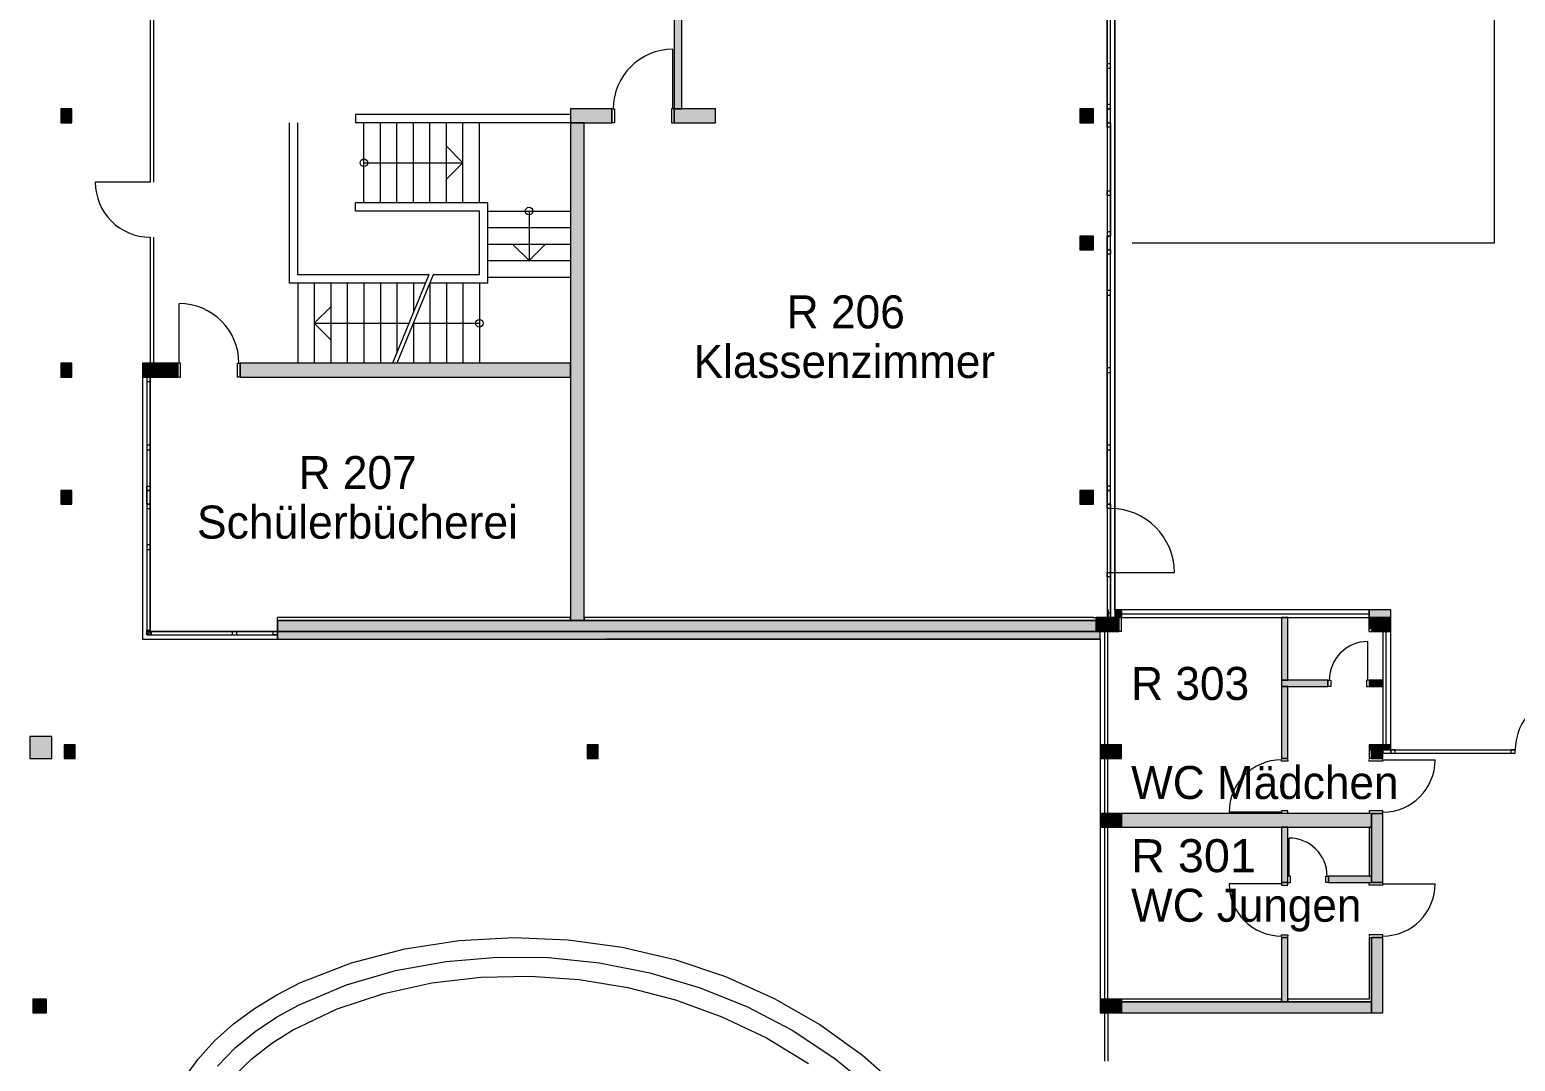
# Model space of a CAD drawing. Header units: inches. Extents: x 4292 to 112850, y 1657 to 73995.
# Drawn here: x 63155 to 90144, y 36370 to 55110 of the extents above; entities that cross this region are included whole.
import ezdxf

# ---------------------------------------------------------------- set-up
doc = ezdxf.new("R2010")
doc.units = ezdxf.units.IN
doc.header["$LTSCALE"] = 300
doc.header["$MEASUREMENT"] = 0
doc.linetypes.add('Volllinie', pattern=[0])
doc.layers.add('Grundebene', color=7, linetype='Continuous')
doc.styles.add('ARIAL', font='arial.ttf', dxfattribs={"height": 0.2})

# ---------------------------------------------------------------- blocks, each defined once
blk = doc.blocks.new('Color_Area-35')
at = {"layer": 'Grundebene', "true_color": 0x000000, "transparency": 33554687}
blk.add_hatch(color=18, dxfattribs=at).paths.add_polyline_path([(87530, 40870), (82990, 40870), (82990, 40620), (87530, 40620)], flags=0)
at = {"layer": 'Grundebene', "color": 18, "linetype": 'Volllinie', "lineweight": 13, "true_color": 0x000000}
blk.add_lwpolyline([(87530, 40870), (82990, 40870), (82990, 40620), (87530, 40620), (87530, 40870)], dxfattribs=at)
blk = doc.blocks.new('Color_Area-37')
at = {"layer": 'Grundebene', "true_color": 0x000000, "transparency": 33554687}
blk.add_hatch(color=18, dxfattribs=at).paths.add_polyline_path([(82730, 44180), (82730, 44430), (82530, 44430), (82530, 44180)], flags=0)
at = {"layer": 'Grundebene', "color": 18, "linetype": 'Volllinie', "lineweight": 13, "true_color": 0x000000}
blk.add_lwpolyline([(82730, 44180), (82730, 44430), (82530, 44430), (82530, 44180), (82730, 44180)], dxfattribs=at)
blk = doc.blocks.new('Color_Area-3D')
at = {"layer": 'Grundebene', "true_color": 0x000000, "transparency": 33554687}
blk.add_hatch(color=18, dxfattribs=at).paths.add_polyline_path([(87880, 44570), (87490, 44570), (87490, 44430), (87880, 44430)], flags=0)
at = {"layer": 'Grundebene', "color": 18, "linetype": 'Volllinie', "lineweight": 13, "true_color": 0x000000}
blk.add_lwpolyline([(87880, 44570), (87490, 44570), (87490, 44430), (87880, 44430), (87880, 44570)], dxfattribs=at)
blk = doc.blocks.new('Color_Area-3F')
at = {"layer": 'Grundebene', "true_color": 0x000000, "transparency": 33554687}
blk.add_hatch(color=18, dxfattribs=at).paths.add_polyline_path([(82870, 44430), (82990, 44430), (82990, 44570), (82870, 44570)], flags=0)
at = {"layer": 'Grundebene', "color": 18, "linetype": 'Volllinie', "lineweight": 13, "true_color": 0x000000}
blk.add_lwpolyline([(82870, 44430), (82990, 44430), (82990, 44570), (82870, 44570), (82870, 44430)], dxfattribs=at)
blk = doc.blocks.new('Color_Area-41')
at = {"layer": 'Grundebene', "true_color": 0x000000, "transparency": 33554687}
blk.add_hatch(color=18, dxfattribs=at).paths.add_polyline_path([(67655, 44180), (82530, 44180), (82530, 44380), (67655, 44380)], flags=0)
at = {"layer": 'Grundebene', "color": 18, "linetype": 'Volllinie', "lineweight": 13, "true_color": 0x000000}
blk.add_lwpolyline([(67655, 44180), (82530, 44180), (82530, 44380), (67655, 44380), (67655, 44180)], dxfattribs=at)
blk = doc.blocks.new('Color_Area-45')
at = {"layer": 'Grundebene', "true_color": 0x000000, "transparency": 33554687}
blk.add_hatch(color=18, dxfattribs=at).paths.add_polyline_path([(87740, 44430), (87490, 44430), (87490, 44230), (87740, 44230)], flags=0)
at = {"layer": 'Grundebene', "color": 18, "linetype": 'Volllinie', "lineweight": 13, "true_color": 0x000000}
blk.add_lwpolyline([(87740, 44430), (87490, 44430), (87490, 44230), (87740, 44230), (87740, 44430)], dxfattribs=at)
blk = doc.blocks.new('Color_Area-47')
at = {"layer": 'Grundebene', "true_color": 0x000000, "transparency": 33554687}
blk.add_hatch(color=18, dxfattribs=at).paths.add_polyline_path([(65345, 49050), (65345, 48800), (65545, 48800), (65545, 49050)], flags=0)
at = {"layer": 'Grundebene', "color": 18, "linetype": 'Volllinie', "lineweight": 13, "true_color": 0x000000}
blk.add_lwpolyline([(65345, 49050), (65345, 48800), (65545, 48800), (65545, 49050), (65345, 49050)], dxfattribs=at)
blk = doc.blocks.new('Color_Area-49')
at = {"layer": 'Grundebene', "true_color": 0x000000, "transparency": 33554687}
blk.add_hatch(color=18, dxfattribs=at).paths.add_polyline_path([(65205, 49050), (65205, 48800), (65345, 48800), (65345, 49050)], flags=0)
at = {"layer": 'Grundebene', "color": 18, "linetype": 'Volllinie', "lineweight": 13, "true_color": 0x000000}
blk.add_lwpolyline([(65205, 49050), (65205, 48800), (65345, 48800), (65345, 49050), (65205, 49050)], dxfattribs=at)
blk = doc.blocks.new('Color_Area-4B')
at = {"layer": 'Grundebene', "true_color": 0x000000, "transparency": 33554687}
blk.add_hatch(color=18, dxfattribs=at).paths.add_polyline_path([(82990, 37250), (87530, 37250), (87530, 37450), (82990, 37450)], flags=0)
at = {"layer": 'Grundebene', "color": 18, "linetype": 'Volllinie', "lineweight": 13, "true_color": 0x000000}
blk.add_lwpolyline([(82990, 37250), (87530, 37250), (87530, 37450), (82990, 37450), (82990, 37250)], dxfattribs=at)
blk = doc.blocks.new('Color_Area-4D')
at = {"layer": 'Grundebene', "true_color": 0x000000, "transparency": 33554687}
blk.add_hatch(color=18, dxfattribs=at).paths.add_polyline_path([(82750, 44430), (82750, 44570), (82730, 44570), (82730, 44430)], flags=0)
at = {"layer": 'Grundebene', "color": 18, "linetype": 'Volllinie', "lineweight": 13, "true_color": 0x000000}
blk.add_lwpolyline([(82750, 44430), (82750, 44570), (82730, 44570), (82730, 44430), (82750, 44430)], dxfattribs=at)
blk = doc.blocks.new('Color_Area-4F')
at = {"layer": 'Grundebene', "true_color": 0x000000, "transparency": 33554687}
blk.add_hatch(color=18, dxfattribs=at).paths.add_polyline_path([(67655, 44040), (82600, 44040), (82600, 44180), (67655, 44180)], flags=0)
at = {"layer": 'Grundebene', "color": 18, "linetype": 'Volllinie', "lineweight": 13, "true_color": 0x000000}
blk.add_lwpolyline([(67655, 44040), (82600, 44040), (82600, 44180), (67655, 44180), (67655, 44040)], dxfattribs=at)
blk = doc.blocks.new('Color_Area-51')
at = {"layer": 'Grundebene', "true_color": 0x000000, "transparency": 33554687}
blk.add_hatch(color=18, dxfattribs=at).paths.add_polyline_path([(82740, 44430), (82740, 44180), (82940, 44180), (82940, 44430)], flags=0)
at = {"layer": 'Grundebene', "color": 18, "linetype": 'Volllinie', "lineweight": 13, "true_color": 0x000000}
blk.add_lwpolyline([(82740, 44430), (82740, 44180), (82940, 44180), (82940, 44430), (82740, 44430)], dxfattribs=at)
blk = doc.blocks.new('Color_Area-53')
at = {"layer": 'Grundebene', "true_color": 0x000000, "transparency": 33554687}
blk.add_hatch(color=18, dxfattribs=at).paths.add_polyline_path([(82740, 37500), (82740, 37250), (82990, 37250), (82990, 37500)], flags=0)
at = {"layer": 'Grundebene', "color": 18, "linetype": 'Volllinie', "lineweight": 13, "true_color": 0x000000}
blk.add_lwpolyline([(82740, 37500), (82740, 37250), (82990, 37250), (82990, 37500), (82740, 37500)], dxfattribs=at)
blk = doc.blocks.new('Color_Area-55')
at = {"layer": 'Grundebene', "true_color": 0x000000, "transparency": 33554687}
blk.add_hatch(color=18, dxfattribs=at).paths.add_polyline_path([(82740, 40870), (82740, 40620), (82990, 40620), (82990, 40870)], flags=0)
at = {"layer": 'Grundebene', "color": 18, "linetype": 'Volllinie', "lineweight": 13, "true_color": 0x000000}
blk.add_lwpolyline([(82740, 40870), (82740, 40620), (82990, 40620), (82990, 40870), (82740, 40870)], dxfattribs=at)
blk = doc.blocks.new('Color_Area-57')
at = {"layer": 'Grundebene', "true_color": 0x000000, "transparency": 33554687}
blk.add_hatch(color=18, dxfattribs=at).paths.add_polyline_path([(82990, 41870), (82990, 42120), (82740, 42120), (82740, 41870)], flags=0)
at = {"layer": 'Grundebene', "color": 18, "linetype": 'Volllinie', "lineweight": 13, "true_color": 0x000000}
blk.add_lwpolyline([(82990, 41870), (82990, 42120), (82740, 42120), (82740, 41870), (82990, 41870)], dxfattribs=at)
blk = doc.blocks.new('Color_Area-59')
at = {"layer": 'Grundebene', "true_color": 0x000000, "transparency": 33554687}
blk.add_hatch(color=18, dxfattribs=at).paths.add_polyline_path([(82600, 42120), (82600, 41870), (82740, 41870), (82740, 42120)], flags=0)
at = {"layer": 'Grundebene', "color": 18, "linetype": 'Volllinie', "lineweight": 13, "true_color": 0x000000}
blk.add_lwpolyline([(82600, 42120), (82600, 41870), (82740, 41870), (82740, 42120), (82600, 42120)], dxfattribs=at)
blk = doc.blocks.new('Color_Area-5B')
at = {"layer": 'Grundebene', "true_color": 0x000000, "transparency": 33554687}
blk.add_hatch(color=18, dxfattribs=at).paths.add_polyline_path([(82600, 40870), (82600, 40620), (82740, 40620), (82740, 40870)], flags=0)
at = {"layer": 'Grundebene', "color": 18, "linetype": 'Volllinie', "lineweight": 13, "true_color": 0x000000}
blk.add_lwpolyline([(82600, 40870), (82600, 40620), (82740, 40620), (82740, 40870), (82600, 40870)], dxfattribs=at)
blk = doc.blocks.new('Color_Area-5D')
at = {"layer": 'Grundebene', "true_color": 0x000000, "transparency": 33554687}
blk.add_hatch(color=18, dxfattribs=at).paths.add_polyline_path([(82740, 44430), (82730, 44430), (82730, 44180), (82740, 44180)], flags=0)
at = {"layer": 'Grundebene', "color": 18, "linetype": 'Volllinie', "lineweight": 13, "true_color": 0x000000}
blk.add_lwpolyline([(82740, 44430), (82730, 44430), (82730, 44180), (82740, 44180), (82740, 44430)], dxfattribs=at)
blk = doc.blocks.new('Color_Area-5F')
at = {"layer": 'Grundebene', "true_color": 0x000000, "transparency": 33554687}
blk.add_hatch(color=18, dxfattribs=at).paths.add_polyline_path([(82600, 37500), (82600, 37250), (82740, 37250), (82740, 37500)], flags=0)
at = {"layer": 'Grundebene', "color": 18, "linetype": 'Volllinie', "lineweight": 13, "true_color": 0x000000}
blk.add_lwpolyline([(82600, 37500), (82600, 37250), (82740, 37250), (82740, 37500), (82600, 37500)], dxfattribs=at)
blk = doc.blocks.new('Color_Area-61')
at = {"layer": 'Grundebene', "true_color": 0x000000, "transparency": 33554687}
blk.add_hatch(color=18, dxfattribs=at).paths.add_polyline_path([(86010, 37450), (86010, 38620), (85895, 38620), (85895, 37450)], flags=0)
at = {"layer": 'Grundebene', "color": 18, "linetype": 'Volllinie', "lineweight": 13, "true_color": 0x000000}
blk.add_lwpolyline([(86010, 37450), (86010, 38620), (85895, 38620), (85895, 37450), (86010, 37450)], dxfattribs=at)
blk = doc.blocks.new('Color_Area-63')
at = {"layer": 'Grundebene', "true_color": 0x000000, "transparency": 33554687}
blk.add_hatch(color=18, dxfattribs=at).paths.add_polyline_path([(85895, 40620), (85895, 39620), (86010, 39620), (86010, 40620)], flags=0)
at = {"layer": 'Grundebene', "color": 18, "linetype": 'Volllinie', "lineweight": 13, "true_color": 0x000000}
blk.add_lwpolyline([(85895, 40620), (85895, 39620), (86010, 39620), (86010, 40620), (85895, 40620)], dxfattribs=at)
blk = doc.blocks.new('Color_Area-65')
at = {"layer": 'Grundebene', "true_color": 0x000000, "transparency": 33554687}
blk.add_hatch(color=18, dxfattribs=at).paths.add_polyline_path([(86750, 39620), (87530, 39620), (87530, 39735), (86750, 39735)], flags=0)
at = {"layer": 'Grundebene', "color": 18, "linetype": 'Volllinie', "lineweight": 13, "true_color": 0x000000}
blk.add_lwpolyline([(86750, 39620), (87530, 39620), (87530, 39735), (86750, 39735), (86750, 39620)], dxfattribs=at)
blk = doc.blocks.new('Color_Area-67')
at = {"layer": 'Grundebene', "true_color": 0x000000, "transparency": 33554687}
blk.add_hatch(color=18, dxfattribs=at).paths.add_polyline_path([(86010, 41870), (86010, 43180), (85895, 43180), (85895, 41870)], flags=0)
at = {"layer": 'Grundebene', "color": 18, "linetype": 'Volllinie', "lineweight": 13, "true_color": 0x000000}
blk.add_lwpolyline([(86010, 41870), (86010, 43180), (85895, 43180), (85895, 41870), (86010, 41870)], dxfattribs=at)
blk = doc.blocks.new('Color_Area-69')
at = {"layer": 'Grundebene', "true_color": 0x000000, "transparency": 33554687}
blk.add_hatch(color=18, dxfattribs=at).paths.add_polyline_path([(85895, 43295), (86010, 43295), (86010, 44430), (85895, 44430)], flags=0)
at = {"layer": 'Grundebene', "color": 18, "linetype": 'Volllinie', "lineweight": 13, "true_color": 0x000000}
blk.add_lwpolyline([(85895, 43295), (86010, 43295), (86010, 44430), (85895, 44430), (85895, 43295)], dxfattribs=at)
blk = doc.blocks.new('Color_Area-6B')
at = {"layer": 'Grundebene', "true_color": 0x000000, "transparency": 33554687}
blk.add_hatch(color=18, dxfattribs=at).paths.add_polyline_path([(87737, 37250), (87737, 38620), (87530, 38620), (87530, 37250)], flags=0)
at = {"layer": 'Grundebene', "color": 18, "linetype": 'Volllinie', "lineweight": 13, "true_color": 0x000000}
blk.add_lwpolyline([(87737, 37250), (87737, 38620), (87530, 38620), (87530, 37250), (87737, 37250)], dxfattribs=at)
blk = doc.blocks.new('Color_Area-6D')
at = {"layer": 'Grundebene', "true_color": 0x000000, "transparency": 33554687}
blk.add_hatch(color=18, dxfattribs=at).paths.add_polyline_path([(87737, 42025), (87530, 42025), (87530, 41870), (87737, 41870)], flags=0)
at = {"layer": 'Grundebene', "color": 18, "linetype": 'Volllinie', "lineweight": 13, "true_color": 0x000000}
blk.add_lwpolyline([(87737, 42025), (87530, 42025), (87530, 41870), (87737, 41870), (87737, 42025)], dxfattribs=at)
blk = doc.blocks.new('Color_Area-6F')
at = {"layer": 'Grundebene', "true_color": 0x000000, "transparency": 33554687}
blk.add_hatch(color=18, dxfattribs=at).paths.add_polyline_path([(87530, 40870), (87530, 39620), (87737, 39620), (87737, 40870)], flags=0)
at = {"layer": 'Grundebene', "color": 18, "linetype": 'Volllinie', "lineweight": 13, "true_color": 0x000000}
blk.add_lwpolyline([(87530, 40870), (87530, 39620), (87737, 39620), (87737, 40870), (87530, 40870)], dxfattribs=at)
blk = doc.blocks.new('Color_Area-71')
at = {"layer": 'Grundebene', "true_color": 0x000000, "transparency": 33554687}
blk.add_hatch(color=18, dxfattribs=at).paths.add_polyline_path([(87740, 42025), (87740, 42120), (87490, 42120), (87490, 42025)], flags=0)
at = {"layer": 'Grundebene', "color": 18, "linetype": 'Volllinie', "lineweight": 13, "true_color": 0x000000}
blk.add_lwpolyline([(87740, 42025), (87740, 42120), (87490, 42120), (87490, 42025), (87740, 42025)], dxfattribs=at)
blk = doc.blocks.new('Color_Area-73')
at = {"layer": 'Grundebene', "true_color": 0x000000, "transparency": 33554687}
blk.add_hatch(color=18, dxfattribs=at).paths.add_polyline_path([(87540, 44180), (87740, 44180), (87740, 44230), (87543, 44230)], flags=0)
at = {"layer": 'Grundebene', "color": 18, "linetype": 'Volllinie', "lineweight": 13, "true_color": 0x000000}
blk.add_lwpolyline([(87540, 44180), (87740, 44180), (87740, 44230), (87543, 44230), (87540, 44180)], dxfattribs=at)
blk = doc.blocks.new('Color_Area-81')
at = {"layer": 'Grundebene', "true_color": 0x000000, "transparency": 33554687}
blk.add_hatch(color=18, dxfattribs=at).paths.add_polyline_path([(82480, 53420), (82480, 53670), (82230, 53670), (82230, 53420)], flags=0)
at = {"layer": 'Grundebene', "color": 18, "linetype": 'Volllinie', "lineweight": 13, "true_color": 0x000000}
blk.add_lwpolyline([(82480, 53420), (82480, 53670), (82230, 53670), (82230, 53420), (82480, 53420)], dxfattribs=at)
blk = doc.blocks.new('Color_Area-89')
at = {"layer": 'Grundebene', "true_color": 0x000000, "transparency": 33554687}
blk.add_hatch(color=18, dxfattribs=at).paths.add_polyline_path([(82480, 46490), (82480, 46740), (82230, 46740), (82230, 46490)], flags=0)
at = {"layer": 'Grundebene', "color": 18, "linetype": 'Volllinie', "lineweight": 13, "true_color": 0x000000}
blk.add_lwpolyline([(82480, 46490), (82480, 46740), (82230, 46740), (82230, 46490), (82480, 46490)], dxfattribs=at)
blk = doc.blocks.new('Color_Area-8D')
at = {"layer": 'Grundebene', "true_color": 0x000000, "transparency": 33554687}
blk.add_hatch(color=18, dxfattribs=at).paths.add_polyline_path([(82480, 51110), (82480, 51360), (82230, 51360), (82230, 51110)], flags=0)
at = {"layer": 'Grundebene', "color": 18, "linetype": 'Volllinie', "lineweight": 13, "true_color": 0x000000}
blk.add_lwpolyline([(82480, 51110), (82480, 51360), (82230, 51360), (82230, 51110), (82480, 51110)], dxfattribs=at)
blk = doc.blocks.new('Color_Area-F5')
at = {"layer": 'Grundebene', "true_color": 0x000000, "transparency": 33554687}
blk.add_hatch(color=18, dxfattribs=at).paths.add_polyline_path([(87880, 44180), (87880, 44430), (87740, 44430), (87740, 44180)], flags=0)
at = {"layer": 'Grundebene', "color": 18, "linetype": 'Volllinie', "lineweight": 13, "true_color": 0x000000}
blk.add_lwpolyline([(87880, 44180), (87880, 44430), (87740, 44430), (87740, 44180), (87880, 44180)], dxfattribs=at)
blk = doc.blocks.new('Color_Area-F7')
at = {"layer": 'Grundebene', "true_color": 0x000000, "transparency": 33554687}
blk.add_hatch(color=18, dxfattribs=at).paths.add_polyline_path([(87880, 42120), (87740, 42120), (87740, 42025), (87880, 42025)], flags=0)
at = {"layer": 'Grundebene', "color": 18, "linetype": 'Volllinie', "lineweight": 13, "true_color": 0x000000}
blk.add_lwpolyline([(87880, 42120), (87740, 42120), (87740, 42025), (87880, 42025), (87880, 42120)], dxfattribs=at)
blk = doc.blocks.new('Color_Area-FB')
at = {"layer": 'Grundebene', "true_color": 0x000000, "transparency": 33554687}
blk.add_hatch(color=18, dxfattribs=at).paths.add_polyline_path([(74865, 58040), (74865, 53670), (75005, 53670), (75005, 58040)], flags=0)
at = {"layer": 'Grundebene', "color": 18, "linetype": 'Volllinie', "lineweight": 13, "true_color": 0x000000}
blk.add_lwpolyline([(74865, 58040), (74865, 53670), (75005, 53670), (75005, 58040), (74865, 58040)], dxfattribs=at)
blk = doc.blocks.new('Color_Area-FD')
at = {"layer": 'Grundebene', "true_color": 0x000000, "transparency": 33554687}
blk.add_hatch(color=18, dxfattribs=at).paths.add_polyline_path([(72980, 49050), (66980, 49050), (66980, 48800), (72980, 48800)], flags=0)
at = {"layer": 'Grundebene', "color": 18, "linetype": 'Volllinie', "lineweight": 13, "true_color": 0x000000}
blk.add_lwpolyline([(72980, 49050), (66980, 49050), (66980, 48800), (72980, 48800), (72980, 49050)], dxfattribs=at)
blk = doc.blocks.new('Color_Area-FF')
at = {"layer": 'Grundebene', "true_color": 0x000000, "transparency": 33554687}
blk.add_hatch(color=18, dxfattribs=at).paths.add_polyline_path([(65545, 48800), (65845, 48800), (65845, 49050), (65545, 49050)], flags=0)
at = {"layer": 'Grundebene', "color": 18, "linetype": 'Volllinie', "lineweight": 13, "true_color": 0x000000}
blk.add_lwpolyline([(65545, 48800), (65845, 48800), (65845, 49050), (65545, 49050), (65545, 48800)], dxfattribs=at)
blk = doc.blocks.new('Color_Area-101')
at = {"layer": 'Grundebene', "true_color": 0x000000, "transparency": 33554687}
blk.add_hatch(color=18, dxfattribs=at).paths.add_polyline_path([(73230, 44380), (73230, 53420), (72980, 53420), (72980, 44380)], flags=0)
at = {"layer": 'Grundebene', "color": 18, "linetype": 'Volllinie', "lineweight": 13, "true_color": 0x000000}
blk.add_lwpolyline([(73230, 44380), (73230, 53420), (72980, 53420), (72980, 44380), (73230, 44380)], dxfattribs=at)
blk = doc.blocks.new('Color_Area-10B')
at = {"layer": 'Grundebene', "true_color": 0x000000, "transparency": 33554687}
blk.add_hatch(color=18, dxfattribs=at).paths.add_polyline_path([(85895, 43180), (86740, 43180), (86740, 43295), (85895, 43295)], flags=0)
at = {"layer": 'Grundebene', "color": 18, "linetype": 'Volllinie', "lineweight": 13, "true_color": 0x000000}
blk.add_lwpolyline([(85895, 43180), (86740, 43180), (86740, 43295), (85895, 43295), (85895, 43180)], dxfattribs=at)
blk = doc.blocks.new('Color_Area-1A1')
at = {"layer": 'Grundebene', "true_color": 0x000000, "transparency": 33554687}
blk.add_hatch(color=18, dxfattribs=at).paths.add_polyline_path([(63980, 41870), (63980, 42120), (63780, 42120), (63780, 41870)], flags=0)
at = {"layer": 'Grundebene', "color": 18, "linetype": 'Volllinie', "lineweight": 13, "true_color": 0x000000}
blk.add_lwpolyline([(63980, 41870), (63980, 42120), (63780, 42120), (63780, 41870), (63980, 41870)], dxfattribs=at)
blk = doc.blocks.new('Color_Area-1A3')
at = {"layer": 'Grundebene', "true_color": 0x000000, "transparency": 33554687}
blk.add_hatch(color=18, dxfattribs=at).paths.add_polyline_path([(73480, 41870), (73480, 42120), (73280, 42120), (73280, 41870)], flags=0)
at = {"layer": 'Grundebene', "color": 18, "linetype": 'Volllinie', "lineweight": 13, "true_color": 0x000000}
blk.add_lwpolyline([(73480, 41870), (73480, 42120), (73280, 42120), (73280, 41870), (73480, 41870)], dxfattribs=at)
blk = doc.blocks.new('Color_Area-1A5')
at = {"layer": 'Grundebene', "true_color": 0x000000, "transparency": 33554687}
blk.add_hatch(color=18, dxfattribs=at).paths.add_polyline_path([(63920, 46490), (63920, 46740), (63720, 46740), (63720, 46490)], flags=0)
at = {"layer": 'Grundebene', "color": 18, "linetype": 'Volllinie', "lineweight": 13, "true_color": 0x000000}
blk.add_lwpolyline([(63920, 46490), (63920, 46740), (63720, 46740), (63720, 46490), (63920, 46490)], dxfattribs=at)
blk = doc.blocks.new('Color_Area-1A7')
at = {"layer": 'Grundebene', "true_color": 0x000000, "transparency": 33554687}
blk.add_hatch(color=18, dxfattribs=at).paths.add_polyline_path([(63920, 48800), (63920, 49050), (63720, 49050), (63720, 48800)], flags=0)
at = {"layer": 'Grundebene', "color": 18, "linetype": 'Volllinie', "lineweight": 13, "true_color": 0x000000}
blk.add_lwpolyline([(63920, 48800), (63920, 49050), (63720, 49050), (63720, 48800), (63920, 48800)], dxfattribs=at)
blk = doc.blocks.new('Color_Area-1B1')
at = {"layer": 'Grundebene', "true_color": 0x000000, "transparency": 33554687}
blk.add_hatch(color=18, dxfattribs=at).paths.add_polyline_path([(73730, 53670), (72980, 53670), (72980, 53420), (73730, 53420)], flags=0)
at = {"layer": 'Grundebene', "color": 18, "linetype": 'Volllinie', "lineweight": 13, "true_color": 0x000000}
blk.add_lwpolyline([(73730, 53670), (72980, 53670), (72980, 53420), (73730, 53420), (73730, 53670)], dxfattribs=at)
blk = doc.blocks.new('Color_Area-1B3')
at = {"layer": 'Grundebene', "true_color": 0x000000, "transparency": 33554687}
blk.add_hatch(color=18, dxfattribs=at).paths.add_polyline_path([(74865, 53670), (74865, 53420), (75615, 53420), (75615, 53670)], flags=0)
at = {"layer": 'Grundebene', "color": 18, "linetype": 'Volllinie', "lineweight": 13, "true_color": 0x000000}
blk.add_lwpolyline([(74865, 53670), (74865, 53420), (75615, 53420), (75615, 53670), (74865, 53670)], dxfattribs=at)
blk = doc.blocks.new('Color_Area-1B5')
at = {"layer": 'Grundebene', "true_color": 0x000000, "transparency": 33554687}
blk.add_hatch(color=18, dxfattribs=at).paths.add_polyline_path([(63920, 53420), (63920, 53670), (63720, 53670), (63720, 53420)], flags=0)
at = {"layer": 'Grundebene', "color": 18, "linetype": 'Volllinie', "lineweight": 13, "true_color": 0x000000}
blk.add_lwpolyline([(63920, 53420), (63920, 53670), (63720, 53670), (63720, 53420), (63920, 53420)], dxfattribs=at)
blk = doc.blocks.new('Color_Area-1C1')
at = {"layer": 'Grundebene', "true_color": 0x000000, "transparency": 33554687}
blk.add_hatch(color=18, dxfattribs=at).paths.add_polyline_path([(63460, 37250), (63460, 37500), (63210, 37500), (63210, 37250)], flags=0)
at = {"layer": 'Grundebene', "color": 18, "linetype": 'Volllinie', "lineweight": 13, "true_color": 0x000000}
blk.add_lwpolyline([(63460, 37250), (63460, 37500), (63210, 37500), (63210, 37250), (63460, 37250)], dxfattribs=at)
blk = doc.blocks.new('Color_Area-207')
at = {"layer": 'Grundebene', "true_color": 0x000000, "transparency": 33554687}
blk.add_hatch(color=18, dxfattribs=at).paths.add_polyline_path([(63555, 41870), (63555, 42270), (63155, 42270), (63155, 41870)], flags=0)
at = {"layer": 'Grundebene', "color": 18, "linetype": 'Volllinie', "lineweight": 13, "true_color": 0x000000}
blk.add_lwpolyline([(63555, 41870), (63555, 42270), (63155, 42270), (63155, 41870), (63555, 41870)], dxfattribs=at)
blk = doc.blocks.new('Color_Area-10D7')
at = {"layer": 'Grundebene', "true_color": 0x000000, "transparency": 33554687}
blk.add_hatch(color=18, dxfattribs=at).paths.add_polyline_path([(87490, 43180), (87740, 43180), (87740, 43295), (87490, 43295)], flags=0)
at = {"layer": 'Grundebene', "color": 18, "linetype": 'Volllinie', "lineweight": 13, "true_color": 0x000000}
blk.add_lwpolyline([(87490, 43180), (87740, 43180), (87740, 43295), (87490, 43295), (87490, 43180)], dxfattribs=at)

msp = doc.modelspace()

# ---------------------------------------------------------------- linework, layer by layer
at = {"layer": 'Grundebene', "color": 18, "linetype": 'Volllinie', "lineweight": 13, "true_color": 0x000000}
for p, q in [((82870, 67670), (82870, 44570)), ((74865, 58040), (74865, 53670)), ((75005, 53670), (75005, 58040)), ((82730, 53670), (82730, 58040)), ((82730, 58040), (82730, 53670)), ((82790, 53670), (82790, 58040)), ((82790, 53670), (82790, 58040)), ((82870, 53670), (82870, 58040)), ((89759, 58152), (89759, 51232)), ((65345, 55730), (65345, 52340)), ((65405, 55730), (65405, 52340)), ((74840, 53670), (74840, 54755)), ((82790, 54490), (82730, 54490)), ((82730, 54490), (82730, 54410)), ((82730, 54410), (82790, 54410)), ((82790, 54410), (82790, 54490)), ((82790, 53750), (82730, 53750)), ((82730, 53750), (82730, 53670)), ((82790, 53670), (82790, 53750)), ((63920, 53670), (63720, 53670)), ((63720, 53670), (63720, 53420)), ((63920, 53670), (63720, 53670)), ((63720, 53670), (63720, 53420)), ((63920, 53670), (63720, 53670)), ((63720, 53670), (63720, 53420)), ((63920, 53420), (63920, 53670)), ((63920, 53420), (63920, 53670)), ((63920, 53420), (63920, 53670)), ((69075, 53570), (69075, 53420)), ((72980, 53570), (69075, 53570)), ((73730, 53670), (72980, 53670)), ((72980, 53670), (72980, 53420)), ((73730, 53670), (73730, 53420)), ((73745, 53670), (73780, 53670)), ((73780, 53670), (73780, 53420)), ((74850, 53670), (74815, 53670)), ((74815, 53670), (74815, 53420)), ((74865, 53420), (74865, 53670)), ((75615, 53670), (75005, 53670)), ((75615, 53420), (75615, 53670)), ((82480, 53670), (82230, 53670)), ((82230, 53670), (82230, 53420)), ((82480, 53670), (82230, 53670)), ((82230, 53670), (82230, 53420)), ((82480, 53420), (82480, 53670)), ((82480, 53420), (82480, 53670)), ((82730, 53670), (82790, 53670)), ((82730, 53669), (82730, 53670)), ((82730, 53670), (82790, 53670)), ((82730, 53420), (82730, 53670)), ((82730, 53670), (82790, 53670)), ((82790, 53670), (82730, 53670)), ((82730, 53670), (82730, 53420)), ((82790, 53669), (82730, 53669)), ((82730, 53669), (82730, 53421)), ((82790, 53669), (82730, 53669)), ((82790, 53670), (82790, 53669)), ((82790, 53420), (82790, 53670)), ((82790, 53420), (82790, 53670)), ((82790, 53421), (82790, 53669)), ((82870, 53420), (82870, 53670)), ((63720, 53420), (63920, 53420)), ((63720, 53420), (63920, 53420)), ((63720, 53420), (63920, 53420)), ((67875, 50505), (67875, 53420)), ((68025, 50655), (68025, 53420)), ((72980, 53420), (69075, 53420)), ((69225, 51965), (69225, 53420)), ((69525, 51965), (69525, 53420)), ((69825, 51965), (69825, 53420)), ((70125, 51965), (70125, 53420)), ((70425, 51965), (70425, 53420)), ((70725, 51965), (70725, 53420)), ((71025, 51965), (71025, 53420)), ((71325, 51965), (71325, 53420)), ((72980, 53420), (72980, 49050)), ((73230, 44430), (73230, 53420)), ((73230, 53420), (73730, 53420)), ((73780, 53420), (73745, 53420)), ((74815, 53420), (74850, 53420)), ((74865, 53420), (75615, 53420)), ((82230, 53420), (82480, 53420)), ((82230, 53420), (82480, 53420)), ((82790, 53421), (82730, 53421)), ((82730, 53421), (82730, 53420)), ((82730, 53421), (82790, 53421)), ((82730, 53340), (82730, 53420)), ((82730, 53420), (82790, 53420)), ((82730, 53420), (82730, 51360)), ((82730, 53420), (82790, 53420)), ((82790, 53420), (82730, 53420)), ((82730, 53420), (82730, 51360)), ((82730, 53420), (82790, 53420)), ((82790, 53340), (82730, 53340)), ((82790, 53420), (82790, 53421)), ((82790, 53420), (82790, 53340)), ((82790, 53420), (82790, 51360)), ((82790, 51360), (82790, 53420)), ((82870, 51360), (82870, 53420)), ((71025, 52692), (70725, 52992)), ((69225, 52692), (71025, 52692)), ((71025, 52692), (70725, 52392)), ((65345, 52340), (64345, 52340)), ((82730, 52100), (82730, 52180)), ((82730, 52180), (82790, 52180)), ((82790, 52100), (82730, 52100)), ((82790, 52180), (82790, 52100)), ((71475, 51965), (69075, 51965)), ((69075, 51815), (69075, 51965)), ((71475, 50505), (71475, 51965)), ((71325, 51815), (69075, 51815)), ((71325, 50655), (71325, 51815)), ((71475, 51815), (72980, 51815)), ((72227, 51815), (72227, 50915)), ((65345, 51340), (65345, 49050)), ((65405, 51340), (65405, 49050)), ((71475, 51515), (72980, 51515)), ((82480, 51360), (82230, 51360)), ((82230, 51360), (82230, 51110)), ((82480, 51360), (82230, 51360)), ((82230, 51360), (82230, 51110)), ((82480, 51110), (82480, 51360)), ((82480, 51110), (82480, 51360)), ((82790, 51440), (82730, 51440)), ((82730, 51440), (82730, 51360)), ((82730, 51360), (82790, 51360)), ((82730, 51359), (82730, 51360)), ((82730, 51360), (82790, 51360)), ((82730, 51110), (82730, 51360)), ((82730, 51360), (82790, 51360)), ((82790, 51360), (82730, 51360)), ((82730, 51360), (82730, 51110)), ((82790, 51359), (82730, 51359)), ((82730, 51359), (82730, 51111)), ((82790, 51359), (82730, 51359)), ((82790, 51360), (82790, 51440)), ((82790, 51360), (82790, 51359)), ((82790, 51110), (82790, 51360)), ((82790, 51110), (82790, 51360)), ((82790, 51111), (82790, 51359)), ((82870, 51110), (82870, 51360)), ((71475, 51215), (72980, 51215)), ((72227, 50915), (71927, 51215)), ((72227, 50915), (72527, 51215)), ((82230, 51110), (82480, 51110)), ((82230, 51110), (82480, 51110)), ((82790, 51111), (82730, 51111)), ((82730, 51111), (82730, 51110)), ((82730, 51111), (82790, 51111)), ((82730, 51110), (82790, 51110)), ((82790, 51110), (82730, 51110)), ((82730, 51110), (82730, 46740)), ((82730, 51030), (82730, 51110)), ((82730, 51110), (82790, 51110)), ((82730, 46740), (82730, 51110)), ((82730, 51110), (82790, 51110)), ((82790, 51030), (82730, 51030)), ((82790, 51110), (82790, 51111)), ((82790, 46740), (82790, 51110)), ((82790, 51110), (82790, 51030)), ((82790, 46740), (82790, 51110)), ((82870, 46740), (82870, 51110)), ((89759, 51232), (83182, 51232)), ((71475, 50915), (72980, 50915)), ((70345, 50505), (67875, 50505)), ((70407, 50655), (68025, 50655)), ((68025, 50505), (68025, 49050)), ((68325, 50505), (68325, 49050)), ((68625, 50505), (68625, 49050)), ((68925, 50505), (68925, 49050)), ((69225, 50505), (69225, 49050)), ((69525, 50505), (69525, 49050)), ((70407, 50655), (69745, 49050)), ((70487, 50655), (69825, 49050)), ((69825, 50505), (69825, 49244)), ((70125, 50505), (70125, 49971)), ((70425, 50505), (70425, 49050)), ((71475, 50505), (70425, 50505)), ((71325, 50655), (70487, 50655)), ((70725, 50505), (70725, 49050)), ((71025, 50505), (71025, 49050)), ((71325, 50505), (71325, 49050)), ((71475, 50615), (72980, 50615)), ((82790, 50370), (82730, 50370)), ((82730, 50370), (82730, 50290)), ((82730, 50290), (82790, 50290)), ((82790, 50290), (82790, 50370)), ((65870, 49050), (65870, 50135)), ((68325, 49777), (68625, 50077)), ((68325, 49777), (68625, 49477)), ((68325, 49777), (70045, 49777)), ((70125, 49777), (70125, 49050)), ((70125, 49777), (71325, 49777)), ((63920, 49050), (63720, 49050)), ((63720, 49050), (63720, 48800)), ((63920, 49050), (63720, 49050)), ((63720, 49050), (63720, 48800)), ((63920, 49050), (63720, 49050)), ((63720, 49050), (63720, 48800)), ((63920, 48800), (63920, 49050)), ((63920, 48800), (63920, 49050)), ((63920, 48800), (63920, 49050)), ((65205, 49050), (65205, 48800)), ((65345, 49050), (65205, 49050)), ((65345, 49050), (65345, 48800)), ((65545, 49050), (65345, 49050)), ((65345, 48800), (65345, 49050)), ((65845, 49050), (65545, 49050)), ((65845, 49050), (65845, 48800)), ((65895, 49050), (65860, 49050)), ((65895, 48800), (65895, 49050)), ((66930, 48800), (66930, 49050)), ((66930, 49050), (66965, 49050)), ((66980, 48800), (66980, 49050)), ((72980, 49050), (66980, 49050)), ((82790, 48965), (82730, 48965)), ((82730, 48965), (82730, 48885)), ((82730, 48885), (82790, 48885)), ((82790, 48885), (82790, 48965)), ((63720, 48800), (63920, 48800)), ((63720, 48800), (63920, 48800)), ((63720, 48800), (63920, 48800)), ((65285, 48800), (65205, 48800)), ((65205, 48800), (65205, 46740)), ((65285, 48800), (65285, 48720)), ((65345, 48800), (65285, 48800)), ((65285, 48800), (65285, 46740)), ((65345, 48800), (65285, 48800)), ((65285, 48800), (65285, 46740)), ((65345, 48800), (65285, 48800)), ((65285, 48720), (65345, 48720)), ((65345, 48720), (65345, 48800)), ((65345, 48800), (65345, 46740)), ((65545, 48800), (65345, 48800)), ((65345, 46740), (65345, 48800)), ((65545, 48800), (65595, 48800)), ((65595, 48800), (65845, 48800)), ((65860, 48800), (65895, 48800)), ((66965, 48800), (66930, 48800)), ((66980, 48800), (72980, 48800)), ((72980, 48800), (72980, 44430)), ((65285, 47560), (65285, 47480)), ((65345, 47560), (65285, 47560)), ((65345, 47480), (65345, 47560)), ((82790, 47560), (82730, 47560)), ((82730, 47560), (82730, 47480)), ((82790, 47480), (82790, 47560)), ((65285, 47480), (65345, 47480)), ((82730, 47480), (82790, 47480)), ((63920, 46740), (63720, 46740)), ((63720, 46740), (63720, 46490)), ((63920, 46740), (63720, 46740)), ((63720, 46740), (63720, 46490)), ((63920, 46740), (63720, 46740)), ((63720, 46740), (63720, 46490)), ((63920, 46490), (63920, 46740)), ((63920, 46490), (63920, 46740)), ((63920, 46490), (63920, 46740)), ((65205, 46740), (65205, 46490)), ((65285, 46740), (65285, 46820)), ((65285, 46820), (65345, 46820)), ((65345, 46740), (65285, 46740)), ((65285, 46740), (65285, 46739)), ((65345, 46740), (65285, 46740)), ((65285, 46490), (65285, 46740)), ((65285, 46740), (65285, 46490)), ((65345, 46740), (65285, 46740)), ((65285, 46740), (65345, 46740)), ((65285, 46491), (65285, 46739)), ((65285, 46739), (65345, 46739)), ((65285, 46739), (65345, 46739)), ((65345, 46820), (65345, 46740)), ((65345, 46739), (65345, 46740)), ((65345, 46490), (65345, 46740)), ((65345, 46490), (65345, 46740)), ((65345, 46739), (65345, 46491)), ((82480, 46740), (82230, 46740)), ((82230, 46740), (82230, 46490)), ((82480, 46740), (82230, 46740)), ((82230, 46740), (82230, 46490)), ((82480, 46490), (82480, 46740)), ((82480, 46490), (82480, 46740)), ((82790, 46820), (82730, 46820)), ((82730, 46820), (82730, 46740)), ((82730, 46739), (82730, 46740)), ((82730, 46740), (82790, 46740)), ((82730, 46490), (82730, 46740)), ((82790, 46740), (82730, 46740)), ((82730, 46740), (82730, 46490)), ((82730, 46740), (82790, 46740)), ((82730, 46740), (82790, 46740)), ((82790, 46739), (82730, 46739)), ((82730, 46739), (82730, 46491)), ((82790, 46739), (82730, 46739)), ((82790, 46740), (82790, 46820)), ((82790, 46740), (82790, 46739)), ((82790, 46490), (82790, 46740)), ((82790, 46490), (82790, 46740)), ((82790, 46491), (82790, 46739)), ((82870, 46490), (82870, 46740)), ((63720, 46490), (63920, 46490)), ((63720, 46490), (63920, 46490)), ((63720, 46490), (63920, 46490)), ((65205, 46490), (65205, 44040)), ((65285, 46490), (65285, 46491)), ((65285, 46491), (65345, 46491)), ((65345, 46491), (65285, 46491)), ((65285, 46490), (65285, 46410)), ((65345, 46490), (65285, 46490)), ((65285, 46490), (65285, 44120)), ((65345, 46490), (65285, 46490)), ((65285, 46490), (65345, 46490)), ((65285, 46490), (65285, 44120)), ((65345, 46490), (65285, 46490)), ((65345, 46491), (65345, 46490)), ((65345, 46410), (65345, 46490)), ((65345, 46490), (65345, 44120)), ((65345, 44180), (65345, 46490)), ((82230, 46490), (82480, 46490)), ((82230, 46490), (82480, 46490)), ((82790, 46491), (82730, 46491)), ((82730, 46491), (82730, 46490)), ((82730, 46491), (82790, 46491)), ((82730, 46410), (82730, 46490)), ((82730, 46490), (82790, 46490)), ((82730, 46490), (82730, 44430)), ((82730, 46490), (82790, 46490)), ((82790, 46490), (82730, 46490)), ((82730, 46490), (82730, 44570)), ((82730, 46490), (82790, 46490)), ((82790, 46490), (82790, 46491)), ((82790, 46490), (82790, 46410)), ((82790, 46490), (82790, 44430)), ((82790, 44430), (82790, 46490)), ((82870, 44570), (82870, 46490)), ((65285, 46410), (65345, 46410)), ((82790, 46410), (82730, 46410)), ((65285, 45750), (65285, 45670)), ((65345, 45750), (65285, 45750)), ((65285, 45670), (65345, 45670)), ((65345, 45670), (65345, 45750)), ((82730, 45170), (82730, 45250)), ((82730, 45250), (82790, 45250)), ((82790, 45170), (82730, 45170)), ((82790, 45250), (83950, 45250)), ((82790, 45250), (82790, 45170)), ((82730, 44570), (82750, 44570)), ((82730, 44570), (82730, 44430)), ((82730, 44570), (82730, 44430)), ((82750, 44570), (82750, 44430)), ((82990, 44570), (82870, 44570)), ((82870, 44570), (82870, 44430)), ((82990, 44570), (82990, 44490)), ((87490, 44570), (82990, 44570)), ((87490, 44490), (87490, 44570)), ((87880, 44570), (87490, 44570)), ((87880, 44430), (87880, 44570)), ((67655, 44380), (67655, 44430)), ((72980, 44430), (67655, 44430)), ((67655, 44180), (67655, 44380)), ((72980, 44380), (67655, 44380)), ((67655, 44380), (72980, 44380)), ((72980, 44380), (72980, 44430)), ((72980, 44430), (72980, 44380)), ((82480, 44430), (73230, 44430)), ((73230, 44430), (73230, 44380)), ((73230, 44380), (73230, 44430)), ((82480, 44380), (73230, 44380)), ((73230, 44380), (82480, 44380)), ((82480, 44430), (82530, 44430)), ((82530, 44380), (82480, 44380)), ((82480, 44380), (82530, 44380)), ((82530, 44430), (82730, 44430)), ((82530, 44430), (82530, 44380)), ((82530, 44380), (82530, 44430)), ((82790, 44510), (82730, 44510)), ((82730, 44510), (82730, 44430)), ((82730, 44430), (82790, 44430)), ((82730, 44430), (82750, 44430)), ((82730, 44180), (82730, 44430)), ((82730, 44430), (82730, 44180)), ((82740, 44430), (82750, 44430)), ((82740, 44430), (82740, 44180)), ((82750, 44430), (82740, 44430)), ((82740, 44180), (82740, 44430)), ((82750, 44430), (82790, 44430)), ((82870, 44430), (82750, 44430)), ((82790, 44430), (82790, 44510)), ((82870, 44430), (82940, 44430)), ((82940, 44430), (82870, 44430)), ((82940, 44430), (82990, 44430)), ((82940, 44430), (82940, 44180)), ((82990, 44430), (82940, 44430)), ((82940, 44180), (82940, 44430)), ((87490, 44490), (82990, 44490)), ((82990, 44490), (82990, 44430)), ((82990, 44490), (82990, 44430)), ((87490, 44490), (82990, 44490)), ((82990, 44490), (82990, 44430)), ((82990, 44430), (87490, 44430)), ((82990, 44430), (87490, 44430)), ((82990, 44230), (82990, 44430)), ((86010, 44430), (85895, 44430)), ((85895, 44430), (85895, 43295)), ((86010, 43295), (86010, 44430)), ((87490, 44430), (87490, 44490)), ((87490, 44430), (87490, 44490)), ((87490, 44430), (87490, 44490)), ((87490, 44230), (87490, 44430)), ((87490, 44430), (87740, 44430)), ((87740, 44430), (87490, 44430)), ((87740, 44230), (87740, 44430)), ((87740, 44430), (87740, 44230)), ((87880, 44180), (87880, 44430)), ((65205, 44040), (65345, 44040)), ((65285, 44120), (65285, 44200)), ((65285, 44200), (65345, 44200)), ((65365, 44180), (65285, 44180)), ((65285, 44180), (65285, 44120)), ((65285, 44180), (67655, 44180)), ((65345, 44180), (65285, 44120)), ((65285, 44120), (65345, 44180)), ((65285, 44120), (65365, 44120)), ((65285, 44120), (67655, 44120)), ((65345, 44120), (65285, 44120)), ((65285, 44120), (67655, 44120)), ((65345, 44200), (65345, 44120)), ((67655, 44180), (65345, 44180)), ((65345, 44040), (67655, 44040)), ((65365, 44120), (65365, 44180)), ((66915, 44180), (66835, 44180)), ((66835, 44180), (66835, 44120)), ((66835, 44120), (66915, 44120)), ((66915, 44120), (66915, 44180)), ((67575, 44120), (67575, 44180)), ((67575, 44180), (67655, 44180)), ((67655, 44120), (67575, 44120)), ((67655, 44180), (67655, 44120)), ((67655, 44120), (67655, 44180)), ((67655, 44120), (67655, 44180)), ((67655, 44180), (82530, 44180)), ((82530, 44180), (67655, 44180)), ((67655, 44040), (67655, 44120)), ((67655, 44040), (82600, 44040)), ((82480, 44180), (70567, 44180)), ((82610, 44040), (73620, 44040)), ((82530, 44180), (82600, 44180)), ((82600, 44180), (82530, 44180)), ((82600, 44180), (82730, 44180)), ((82600, 44040), (82600, 44180)), ((82600, 44040), (82600, 42120)), ((82680, 44180), (82680, 42120)), ((82740, 44180), (82680, 44180)), ((82680, 44180), (82680, 42120)), ((82740, 44180), (82680, 44180)), ((82740, 44180), (82730, 44180)), ((82740, 42120), (82740, 44180)), ((82940, 44180), (82740, 44180)), ((82740, 42120), (82740, 44180)), ((82990, 44180), (82940, 44180)), ((82990, 44180), (82990, 44230)), ((87465, 43295), (87465, 43995)), ((87490, 44180), (87490, 44230)), ((87490, 44230), (87543, 44230)), ((87543, 44230), (87490, 44230)), ((87490, 44180), (87540, 44180)), ((87540, 44180), (87543, 44230)), ((87543, 44230), (87540, 44180)), ((87740, 44180), (87540, 44180)), ((87740, 44180), (87740, 44230)), ((87740, 44230), (87740, 44180)), ((87740, 44180), (87740, 42120)), ((87800, 44180), (87740, 44180)), ((87800, 44180), (87740, 44180)), ((87800, 44180), (87740, 44180)), ((87740, 44180), (87740, 42120)), ((87800, 42120), (87800, 44180)), ((87880, 44180), (87800, 44180)), ((87800, 42120), (87800, 44180)), ((87880, 42120), (87880, 44180)), ((85895, 43295), (85895, 43180)), ((86740, 43295), (86010, 43295)), ((86740, 43295), (86740, 43180)), ((86755, 43295), (86790, 43295)), ((86790, 43295), (86790, 43180)), ((87475, 43295), (87440, 43295)), ((87440, 43295), (87440, 43180)), ((87490, 43295), (87490, 43180)), ((85895, 43180), (85895, 41870)), ((86010, 41870), (86010, 43180)), ((86010, 43180), (86740, 43180)), ((86790, 43180), (86755, 43180)), ((87440, 43180), (87475, 43180)), ((63555, 42270), (63155, 42270)), ((63155, 42270), (63155, 41870)), ((63555, 41870), (63555, 42270)), ((63980, 42120), (63780, 42120)), ((63780, 42120), (63780, 41870)), ((63980, 42120), (63780, 42120)), ((63780, 42120), (63780, 41870)), ((63980, 42120), (63780, 42120)), ((63780, 42120), (63780, 41870)), ((63980, 41870), (63980, 42120)), ((63980, 41870), (63980, 42120)), ((63980, 41870), (63980, 42120)), ((73480, 42120), (73280, 42120)), ((73280, 42120), (73280, 41870)), ((73480, 42120), (73280, 42120)), ((73280, 42120), (73280, 41870)), ((73480, 42120), (73280, 42120)), ((73280, 42120), (73280, 41870)), ((73480, 41870), (73480, 42120)), ((73480, 41870), (73480, 42120)), ((73480, 41870), (73480, 42120)), ((82600, 42120), (82680, 42120)), ((82600, 42120), (82600, 41870)), ((82680, 42120), (82740, 42120)), ((82680, 42120), (82740, 42120)), ((82680, 42120), (82740, 42120)), ((82740, 42120), (82990, 42120)), ((82740, 42120), (82740, 41870)), ((82740, 41870), (82740, 42120)), ((82990, 41870), (82990, 42120)), ((87490, 42120), (87740, 42120)), ((87490, 42120), (87490, 42025)), ((87740, 42120), (87800, 42120)), ((87740, 42120), (87800, 42120)), ((87740, 42120), (87800, 42120)), ((87740, 42025), (87740, 42120)), ((87740, 42120), (87740, 42025)), ((87800, 42120), (87880, 42120)), ((87880, 42025), (87880, 42120)), ((63155, 41870), (63555, 41870)), ((63780, 41870), (63980, 41870)), ((63780, 41870), (63980, 41870)), ((63780, 41870), (63980, 41870)), ((73280, 41870), (73480, 41870)), ((73280, 41870), (73480, 41870)), ((73280, 41870), (73480, 41870)), ((82680, 41870), (82600, 41870)), ((82600, 41870), (82600, 40870)), ((82680, 41870), (82680, 40870)), ((82740, 41870), (82680, 41870)), ((82740, 41870), (82680, 41870)), ((82680, 41870), (82680, 40870)), ((82740, 41870), (82680, 41870)), ((82740, 40870), (82740, 41870)), ((82990, 41870), (82740, 41870)), ((82740, 40870), (82740, 41870)), ((86010, 41870), (85895, 41870)), ((85895, 41820), (85895, 41855)), ((86010, 41855), (86010, 41820)), ((87490, 42025), (87530, 42025)), ((87530, 42025), (87490, 42025)), ((87490, 42025), (87490, 41870)), ((87530, 41870), (87490, 41870)), ((87490, 41820), (87490, 41855)), ((87530, 42025), (87530, 41870)), ((87530, 41870), (87530, 42025)), ((87737, 41870), (87530, 41870)), ((87737, 41870), (87737, 42025)), ((87737, 42025), (87740, 42025)), ((87737, 41855), (87737, 41820)), ((87737, 41845), (88687, 41845)), ((87740, 42025), (87740, 41965)), ((87880, 42025), (87740, 42025)), ((87740, 42025), (90144, 42025)), ((87740, 42025), (87880, 42025)), ((87740, 41965), (87880, 41965)), ((87740, 41965), (90144, 41965)), ((87880, 41965), (87880, 42025)), ((87880, 42025), (87880, 41965)), ((87960, 42025), (87880, 42025)), ((87880, 41965), (87960, 41965)), ((87960, 41965), (87960, 42025)), ((90064, 42025), (90064, 41965)), ((90144, 42025), (90064, 42025)), ((90064, 41965), (90144, 41965)), ((90144, 41965), (90144, 42025)), ((86010, 41820), (85895, 41820)), ((87737, 41820), (87490, 41820)), ((82600, 40870), (82680, 40870)), ((82600, 40870), (82600, 40620)), ((82680, 40870), (82740, 40870)), ((82680, 40870), (82740, 40870)), ((82680, 40870), (82740, 40870)), ((82740, 40870), (82990, 40870)), ((82740, 40870), (82740, 40620)), ((82740, 40620), (82740, 40870)), ((85895, 40870), (82990, 40870)), ((85895, 40895), (84945, 40895)), ((86010, 40920), (85895, 40920)), ((85895, 40920), (85895, 40885)), ((86010, 40870), (85895, 40870)), ((86010, 40885), (86010, 40920)), ((87490, 40870), (86010, 40870)), ((87737, 40920), (87490, 40920)), ((87490, 40920), (87490, 40885)), ((87530, 40870), (87490, 40870)), ((87530, 40870), (87737, 40870)), ((87737, 40885), (87737, 40920)), ((87737, 39620), (87737, 40870)), ((82680, 40620), (82600, 40620)), ((82600, 40620), (82600, 37500)), ((82680, 40620), (82680, 37500)), ((82740, 40620), (82680, 40620)), ((82740, 40620), (82680, 40620)), ((82680, 40620), (82680, 37500)), ((82740, 40620), (82680, 40620)), ((82740, 37500), (82740, 40620)), ((82990, 40620), (82740, 40620)), ((82740, 37500), (82740, 40620)), ((82990, 40620), (85895, 40620)), ((85895, 40620), (85895, 39620)), ((86010, 40620), (87490, 40620)), ((86010, 39735), (86010, 40620)), ((87490, 40620), (87530, 40620)), ((87530, 40620), (87490, 40620)), ((87490, 40620), (87490, 39735)), ((87530, 40620), (87530, 39735)), ((87530, 39735), (87530, 40620)), ((86035, 39735), (86035, 40425)), ((86010, 39620), (86010, 39735)), ((86060, 39735), (86025, 39735)), ((86060, 39620), (86060, 39735)), ((86700, 39620), (86700, 39735)), ((86700, 39735), (86735, 39735)), ((86750, 39620), (86750, 39735)), ((87490, 39735), (86750, 39735)), ((87530, 39735), (87490, 39735)), ((87490, 39735), (87530, 39735)), ((85895, 39595), (84945, 39595)), ((86010, 39620), (85895, 39620)), ((85895, 39605), (85895, 39570)), ((85895, 39570), (86010, 39570)), ((86010, 39570), (86010, 39605)), ((86025, 39620), (86060, 39620)), ((86735, 39620), (86700, 39620)), ((86750, 39620), (87490, 39620)), ((87490, 39620), (87530, 39620)), ((87490, 39570), (87490, 39605)), ((87737, 39570), (87490, 39570)), ((87737, 39620), (87530, 39620)), ((87737, 39605), (87737, 39570)), ((87737, 39595), (88687, 39595)), ((70957, 38566), (71950, 38620)), ((71950, 38620), (72940, 38578)), ((85895, 38635), (85895, 38670)), ((85895, 38670), (86010, 38670)), ((85895, 38620), (86010, 38620)), ((85895, 38620), (85895, 37500)), ((86010, 38670), (86010, 38635)), ((86010, 37500), (86010, 38620)), ((87737, 38670), (87490, 38670)), ((87490, 38670), (87490, 38635)), ((87490, 38620), (87530, 38620)), ((87490, 38620), (87490, 37500)), ((87530, 38620), (87737, 38620)), ((87530, 38620), (87530, 37450)), ((87530, 37450), (87530, 38620)), ((87737, 38635), (87737, 38670)), ((87737, 37250), (87737, 38620)), ((69000, 38160), (69970, 38414)), ((69970, 38414), (70957, 38566)), ((72940, 38578), (73917, 38444)), ((73917, 38444), (74872, 38220)), ((68077, 37800), (69000, 38160)), ((69802, 38019), (70719, 38185)), ((70719, 38185), (71648, 38264)), ((71648, 38264), (72580, 38254)), ((72580, 38254), (73507, 38158)), ((73507, 38158), (74421, 37977)), ((74872, 38220), (75796, 37908)), ((67644, 37579), (68077, 37800)), ((68907, 37760), (69802, 38019)), ((69587, 37604), (70462, 37793)), ((70462, 37793), (71351, 37897)), ((71351, 37897), (72246, 37917)), ((72246, 37917), (73139, 37854)), ((73139, 37854), (74022, 37709)), ((74421, 37977), (75315, 37713)), ((75796, 37908), (76679, 37513)), ((67236, 37329), (67644, 37579)), ((68048, 37397), (68907, 37760)), ((68738, 37323), (69587, 37604)), ((74022, 37709), (74889, 37485)), ((75315, 37713), (76180, 37366)), ((63460, 37500), (63210, 37500)), ((63210, 37500), (63210, 37250)), ((63460, 37500), (63210, 37500)), ((63210, 37500), (63210, 37250)), ((63210, 37250), (63460, 37250)), ((63210, 37250), (63460, 37250)), ((63460, 37250), (63460, 37500)), ((63460, 37250), (63460, 37500)), ((66858, 37051), (67236, 37329)), ((67640, 37172), (68048, 37397)), ((67930, 36937), (68738, 37323)), ((74889, 37485), (75730, 37180)), ((76180, 37366), (77006, 36935)), ((76679, 37513), (77511, 37035)), ((82600, 37500), (82680, 37500)), ((82600, 37500), (82600, 37250)), ((82740, 37250), (82600, 37250)), ((82680, 37500), (82740, 37500)), ((82680, 37500), (82740, 37500)), ((82680, 37500), (82740, 37500)), ((82680, 37250), (82680, 36370)), ((82740, 37500), (82990, 37500)), ((82740, 37500), (82740, 37250)), ((82740, 37250), (82740, 37500)), ((82740, 37250), (82740, 36370)), ((82990, 37250), (82740, 37250)), ((85895, 37500), (82990, 37500)), ((82990, 37500), (82990, 37450)), ((82990, 37450), (82990, 37500)), ((85895, 37450), (82990, 37450)), ((82990, 37450), (85895, 37450)), ((82990, 37250), (87530, 37250)), ((85895, 37450), (85895, 37500)), ((85895, 37500), (85895, 37450)), ((87490, 37500), (86010, 37500)), ((86010, 37500), (86010, 37450)), ((86010, 37450), (86010, 37500)), ((87490, 37450), (86010, 37450)), ((86010, 37450), (87490, 37450)), ((87530, 37450), (87490, 37450)), ((87490, 37450), (87530, 37450)), ((87530, 37250), (87737, 37250)), ((66514, 36742), (66858, 37051)), ((67252, 36913), (67640, 37172)), ((75730, 37180), (76539, 36796)), ((77511, 37035), (78285, 36479)), ((66208, 36403), (66514, 36742)), ((66891, 36618), (67252, 36913)), ((67551, 36698), (67930, 36937)), ((76539, 36796), (77304, 36332)), ((77006, 36935), (77783, 36421)), ((66565, 36284), (66891, 36618)), ((67198, 36423), (67551, 36698)), ((78285, 36479), (78997, 35853)), ((65944, 36033), (66208, 36403)), ((66878, 36109), (67198, 36423)), ((77783, 36421), (78505, 35832))]:
    msp.add_line(p, q, dxfattribs=at)
for centre in [(69225, 52692), (72227, 51815), (71325, 49777)]:
    msp.add_circle(centre, 69, dxfattribs=at)
for centre, radius, start, end in [((74840, 53670), 1085, 90, 180), ((65345, 52340), 1000, 180, 270), ((65870, 49050), 1085, 0, 90), ((82790, 45250), 1160, 360, 90), ((87465, 43295), 700, 90, 180), ((91144, 42025), 1000, 90, 180), ((85895, 40895), 950, 90, 180), ((87737, 41845), 950, 270, 0), ((86035, 39735), 690, 360, 90), ((85895, 39595), 950, 180, 270), ((87737, 39595), 950, 270, 0)]:
    msp.add_arc(centre, radius, start, end, dxfattribs=at)

# ---------------------------------------------------------------- block references
at = {"layer": 'Grundebene'}
for name in ['Color_Area-FB', 'Color_Area-1B5', 'Color_Area-1B1', 'Color_Area-1B3', 'Color_Area-81', 'Color_Area-101', 'Color_Area-8D', 'Color_Area-1A7', 'Color_Area-49', 'Color_Area-47', 'Color_Area-FF', 'Color_Area-FD', 'Color_Area-1A5', 'Color_Area-89', 'Color_Area-4D', 'Color_Area-3F', 'Color_Area-3D', 'Color_Area-41', 'Color_Area-37', 'Color_Area-5D', 'Color_Area-51', 'Color_Area-69', 'Color_Area-45', 'Color_Area-F5', 'Color_Area-4F', 'Color_Area-73', 'Color_Area-10B', 'Color_Area-10D7', 'Color_Area-67', 'Color_Area-207', 'Color_Area-1A1', 'Color_Area-1A3', 'Color_Area-59', 'Color_Area-57', 'Color_Area-71', 'Color_Area-F7', 'Color_Area-6D', 'Color_Area-5B', 'Color_Area-55', 'Color_Area-35', 'Color_Area-6F', 'Color_Area-63', 'Color_Area-65', 'Color_Area-61', 'Color_Area-6B', 'Color_Area-1C1', 'Color_Area-5F', 'Color_Area-53', 'Color_Area-4B']:
    msp.add_blockref(name, (0, 0), dxfattribs=at)

# ---------------------------------------------------------------- texts
at = {"layer": 'Grundebene', "color": 18, "lineweight": 18, "true_color": 0x000000, "style": 'ARIAL'}
for s, width, p in [('R 206', 0.959829, (76907, 49684)), ('Klassenzimmer', 0.955647, (75218, 48784)), ('R 207', 0.959636, (68039, 46765)), ('Schülerbücherei', 0.963139, (66193, 45865)), ('R 303', 0.959248, (83164, 42934)), ('WC Mädchen', 0.956963, (83164, 41134)), ('R 301', 1.014309, (83164, 39805)), ('WC Jungen', 0.955286, (83164, 38905))]:
    msp.add_text(s, height=600, dxfattribs=dict(at, width=width)).set_placement(p)

doc.saveas('drawing.dxf')
